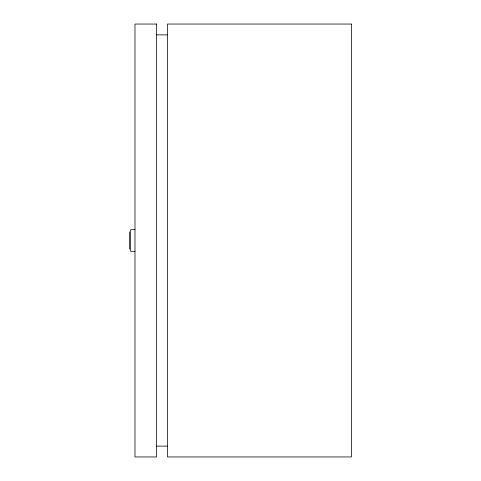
<?xml version="1.0" encoding="UTF-8"?>
<svg xmlns="http://www.w3.org/2000/svg" width="481" height="481" viewBox="0 0 481 481"><rect width="100%" height="100%" fill="white"/><g stroke="black" fill="none" stroke-linecap="round" stroke-linejoin="round"><path stroke-width="0.72" d="M156.626 34.872L167.448 34.872M134.981 229.677L130.652 229.677L130.652 251.322L134.981 251.322M156.626 446.127L167.448 446.127M129.569 231.866L129.569 249.134M156.626 24.05L134.981 24.05L134.981 456.95L156.626 456.95L156.626 24.05M351.431 24.05L167.448 24.05L167.448 456.95L351.431 456.95L351.431 24.05"/></g></svg>
